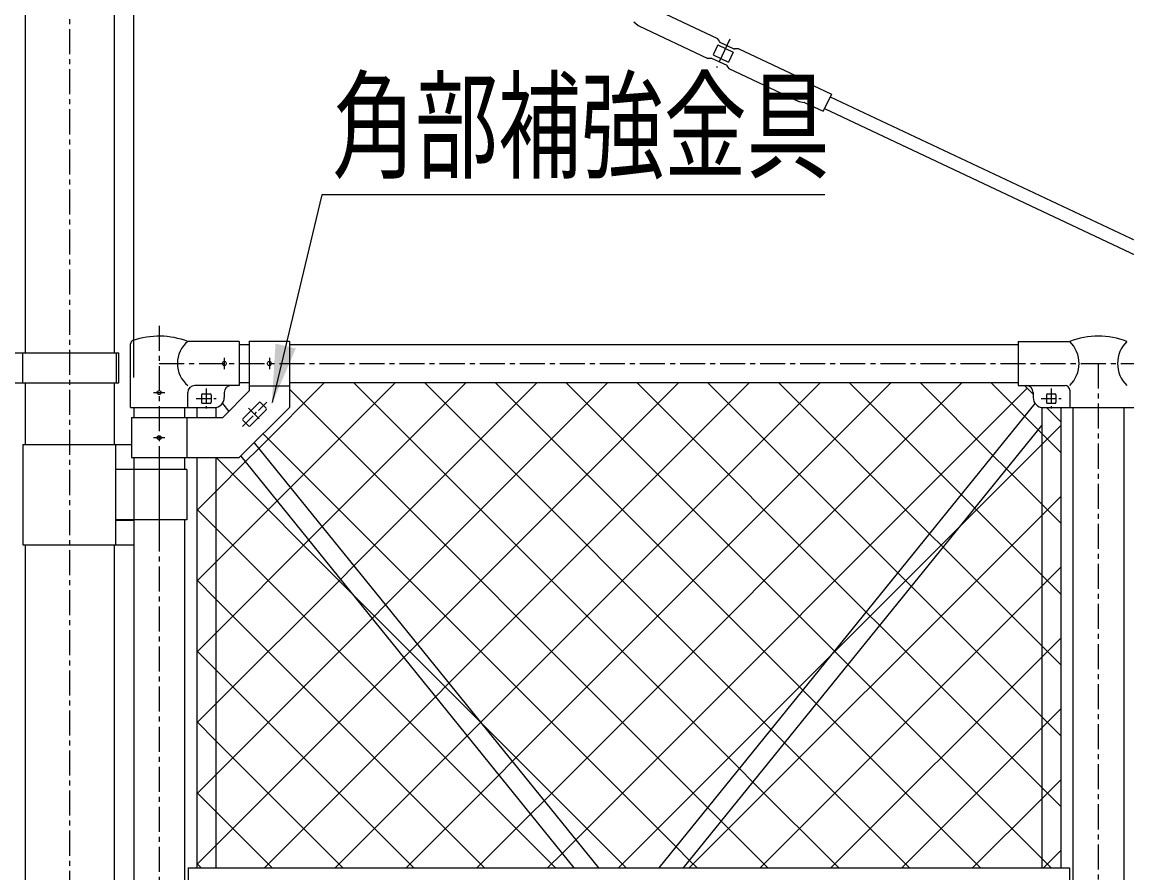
# Model space of a CAD drawing. Units: millimetres, scale not verified. Extents: x -5940 to 5940, y -4200 to 4200.
# Drawn here: x -4085 to -2982, y -1337 to -488 of the extents above; entities that cross this region are included whole.
import ezdxf
from ezdxf.enums import TextEntityAlignment as Align

# ---------------------------------------------------------------- set-up
doc = ezdxf.new("R2010")
doc.units = ezdxf.units.MM
doc.header["$LTSCALE"] = 20
doc.linetypes.add('USER1', pattern=[2, 1.25, -0.25, 0.25, -0.25])
doc.linetypes.add('USER3', pattern=[1.125, 0.75, -0.125, 0.125, -0.125])
for name, color, linetype, lineweight in [('0-0_5寸法', 1, 'Continuous', 25), ('0-3_6文字', 7, 'Continuous', 25), ('0-4_8部品', 7, 'Continuous', 25), ('0-5_1部材', 7, 'Continuous', 25), ('0-6_2網', 2, 'Continuous', 25), ('0-7_中心線', 1, 'USER1', 25), ('0-B_継手', 7, 'Continuous', 25), ('0-C_2', 7, 'Continuous', 25)]:
    doc.layers.add(name, color=color, linetype=linetype, lineweight=lineweight)
doc.styles.add('ＭＳ ゴシック', font='')
doc.styles.get('ＭＳ ゴシック').set_extended_font_data('MS Gothic')

msp = doc.modelspace()

# ---------------------------------------------------------------- linework, layer by layer
at = {"layer": '0-0_5寸法'}
msp.add_line((-3973.46, -842.43), (-3973.46, 306.36), dxfattribs=at)
at = {"layer": '0-3_6文字'}
msp.add_lwpolyline([(-3283.52, -660.21), (-3785.59, -660.21), (-3835.28, -867.42)], dxfattribs=at)
msp.add_solid([(-3835.75, -869.37), (-3831.89, -808.59), (-3811.63, -813.45)], dxfattribs=at)
at = {"layer": '0-4_8部品'}
for p, q in [((-3459.94, -471.57), (-3390.76, -504.18)), ((-3470.23, -490.92), (-3474.13, -487.67)), ((-3469.33, -491.46), (-3400.14, -524.08)), ((-3388.68, -506.82), (-3390.76, -504.18)), ((-3388.68, -506.82), (-3388.9, -507.27)), ((-3388.9, -507.27), (-3373.52, -514.52)), ((-3390.39, -510.43), (-3395.08, -520.38)), ((-3390.39, -510.43), (-3375.01, -517.68)), ((-3375.01, -517.68), (-3379.7, -527.63)), ((-3373.3, -514.06), (-3373.52, -514.52)), ((-3373.3, -514.06), (-3369.95, -513.99)), ((-3369.95, -513.99), (-3300.75, -546.6)), ((-3396.78, -524), (-3400.14, -524.08)), ((-3396.57, -523.55), (-3396.78, -524)), ((-3396.57, -523.55), (-3381.19, -530.8)), ((-3395.08, -520.38), (-3379.7, -527.63)), ((-3381.19, -530.8), (-3381.41, -531.25)), ((-3381.41, -531.25), (-3379.33, -533.89)), ((-3379.33, -533.89), (-3309.57, -566.77)), ((-3299.85, -547.15), (-3295.96, -550.4)), ((-3295.06, -550.95), (-3276.97, -559.47)), ((-3276.97, -559.47), (-3285.07, -576.66)), ((-3278.25, -562.19), (-2967.17, -708.79)), ((-3309.14, -566.85), (-3304.16, -567.79)), ((-3303.16, -568.13), (-3285.07, -576.66)), ((-3283.79, -573.95), (-2972.71, -720.55)), ((-3976.61, -872.43), (-3976.61, -808.73)), ((-3868.06, -806.43), (-3919.51, -806.43)), ((-3868.06, -806.43), (-3868.06, -850.43)), ((-3858.06, -806.18), (-3858.06, -855.86)), ((-3090.46, -806.43), (-3039.01, -806.43)), ((-3090.46, -806.43), (-3090.46, -850.43)), ((-3919.51, -872.43), (-3919.51, -857.43)), ((-3868.06, -850.43), (-3912.51, -850.43)), ((-3905.81, -859.68), (-3905.81, -867.18)), ((-3904.81, -858.68), (-3897.31, -858.68)), ((-3896.31, -859.68), (-3896.31, -867.18)), ((-3884.63, -882.43), (-3858.06, -855.86)), ((-3883.06, -857.43), (-3883.06, -862.43)), ((-3858.06, -850.68), (-3818.06, -850.68)), ((-3090.46, -850.43), (-3043.71, -850.43)), ((-3075.46, -857.43), (-3075.46, -862.43)), ((-3062.21, -859.68), (-3062.21, -867.18)), ((-3061.21, -858.68), (-3053.71, -858.68)), ((-3052.71, -859.68), (-3052.71, -867.18)), ((-3039.01, -855.13), (-3039.01, -872.43)), ((-3904.81, -868.18), (-3897.31, -868.18)), ((-3884.93, -868.25), (-3878.45, -876.25)), ((-3864.42, -883.72), (-3848.16, -867.46)), ((-3061.21, -868.18), (-3053.71, -868.18)), ((-3976.61, -872.43), (-3919.51, -872.43)), ((-3919.51, -872.43), (-3893.06, -872.43)), ((-3868.06, -922.43), (-3818.06, -872.43)), ((-3857.35, -890.79), (-3841.09, -874.53)), ((-3065.46, -872.43), (-2955.46, -872.43)), ((-3975.76, -882.43), (-3884.63, -882.43)), ((-3975.76, -882.43), (-3975.76, -922.43)), ((-3920.36, -882.43), (-3920.36, -922.43)), ((-4084.31, -909.38), (-3975.76, -909.38)), ((-4084.31, -909.38), (-4084.31, -1009.38)), ((-3991.35, -1009.38), (-3991.35, -909.38)), ((-3975.76, -922.43), (-3868.06, -922.43)), ((-3991.35, -933.88), (-3973.46, -933.88)), ((-3920.36, -934.38), (-3991.35, -934.38)), ((-3920.36, -934.38), (-3920.36, -984.38)), ((-3920.36, -984.38), (-3991.35, -984.38)), ((-3991.35, -984.88), (-3973.46, -984.88)), ((-4084.31, -1009.38), (-3973.46, -1009.38)), ((-3919.26, -1331.88), (-3919.26, -1436.88)), ((-3039.26, -1331.88), (-3039.26, -1436.88))]:
    msp.add_line(p, q, dxfattribs=at)
at = {"layer": '0-4_8部品', "color": 1, "linetype": 'USER1'}
for p, q in [((-3378.28, -504.69), (-3391.72, -533.21)), ((-3948.06, -930.71), (-3948.06, -991.54))]:
    msp.add_line(p, q, dxfattribs=at)
at = {"layer": '0-4_8部品', "color": 4, "linetype": 'USER3'}
for p, q in [((-3883.06, -822.73), (-3883.06, -834.12)), ((-3838.06, -822.73), (-3838.06, -834.12)), ((-3953.76, -857.43), (-3942.36, -857.43)), ((-3901.06, -853.43), (-3901.06, -873.43)), ((-3057.46, -853.43), (-3057.46, -873.43)), ((-3911.06, -863.43), (-3891.06, -863.43)), ((-3864.93, -891.3), (-3840.58, -866.95)), ((-3067.46, -863.43), (-3047.46, -863.43)), ((-3858.72, -873.16), (-3846.8, -885.08)), ((-3953.76, -902.43), (-3942.36, -902.43))]:
    msp.add_line(p, q, dxfattribs=at)
at = {"layer": '0-4_8部品', "color": 4}
for p, q in [((-3084.3, -850.43), (-3075.66, -859.07)), ((-3062.3, -872.43), (-3047.96, -886.76))]:
    msp.add_line(p, q, dxfattribs=at)
at = {"layer": '0-4_8部品', "linetype": 'USER3'}
for p, q in [((-3846.75, -867.46), (-3841.09, -873.11)), ((-3864.42, -885.13), (-3858.77, -890.79))]:
    msp.add_line(p, q, dxfattribs=at)
at = {"layer": '0-4_8部品'}
msp.add_lwpolyline([(-3858.06, -806.18), (-3818.06, -806.18), (-3818.06, -872.43)], dxfattribs=at)
for centre in [(-3883.06, -828.43), (-3838.06, -828.43), (-3948.06, -857.43), (-3948.06, -902.43)]:
    msp.add_circle(centre, 2, dxfattribs=at)
for centre, radius, start, end in [((-3467.2, -486.94), 5, 232.66755, 244.76231), ((-3302.89, -551.13), 5, 52.66755, 64.76231), ((-3292.93, -546.42), 5, 232.66755, 244.76231), ((-3308, -561.98), 5, 244.76231, 256.85707), ((-3305.29, -572.65), 5, 64.76231, 76.85707), ((-3948.06, -881.16), 80, 69.0916, 109.22051), ((-3010.46, -881.16), 80, 69.0916, 110.9084), ((-3973.31, -808.73), 3.3, 109.22051, 180), ((-3901.31, -828.43), 28.55, 129.59418, 230.40582), ((-3060.27, -828.43), 30.59, 314.01503, 45.98497), ((-2960.65, -828.43), 30.59, 134.01503, 225.98497), ((-3912.51, -857.43), 7, 90, 180), ((-3904.81, -859.68), 1, 90, 180), ((-3897.31, -859.68), 1, 0, 90), ((-3876.06, -857.43), 7, 90, 180), ((-3082.46, -857.43), 7, 0, 90), ((-3061.21, -859.68), 1, 90, 180), ((-3053.71, -859.68), 1, 0, 90), ((-3043.71, -855.13), 4.7, 0, 90), ((-3904.81, -867.18), 1, 180, 270), ((-3897.31, -867.18), 1, 270, 0), ((-3893.06, -862.43), 10, 270, 0), ((-3847.45, -868.16), 1, 45, 135), ((-3065.46, -862.43), 10, 180, 270), ((-3061.21, -867.18), 1, 180, 270), ((-3053.71, -867.18), 1, 270, 0), ((-3841.8, -873.82), 1, 315, 45), ((-3863.72, -884.43), 1, 135, 225), ((-3858.06, -890.08), 1, 225, 315)]:
    msp.add_arc(centre, radius, start, end, dxfattribs=at)
at = {"layer": '0-5_1部材'}
for p, q in [((-4082.01, -309.38), (-4082.01, -817.78)), ((-3992.91, -309.38), (-3992.91, -817.78)), ((-3868.06, -809.38), (-3858.06, -809.38)), ((-3818.06, -809.38), (-3090.46, -809.38)), ((-4082.01, -847.78), (-4082.01, -909.38)), ((-3992.91, -847.78), (-3992.91, -909.38)), ((-3868.06, -847.48), (-3858.06, -847.48)), ((-3818.06, -847.48), (-3090.46, -847.48)), ((-3448.98, -1331.88), (-3073.59, -868.25)), ((-3973.46, -872.43), (-3973.46, -882.43)), ((-3922.66, -872.43), (-3922.66, -882.43)), ((-3910.56, -872.43), (-3910.56, -882.43)), ((-3891.56, -872.31), (-3891.56, -882.43)), ((-3066.96, -872.43), (-3066.96, -1331.88)), ((-3047.96, -872.43), (-3047.96, -1331.88)), ((-3035.86, -872.43), (-3035.86, -1896.33)), ((-2985.06, -872.43), (-2985.06, -1896.33)), ((-3424.53, -1331.88), (-3066.96, -890.26)), ((-3853.14, -907.51), (-3509.54, -1331.88)), ((-3973.46, -922.43), (-3973.46, -1346.88)), ((-3922.66, -922.43), (-3922.66, -934.38)), ((-3910.56, -922.43), (-3910.56, -1331.88)), ((-3891.56, -922.43), (-3891.56, -1331.88)), ((-3866.65, -921.02), (-3533.99, -1331.88)), ((-3922.66, -984.38), (-3922.66, -1346.88)), ((-4082.01, -1009.38), (-4082.01, -1371.88)), ((-3992.91, -1009.38), (-3992.91, -1371.88)), ((-3919.26, -1331.88), (-3039.26, -1331.88))]:
    msp.add_line(p, q, dxfattribs=at)
at = {"layer": '0-6_2網'}
for p, q in [((-3848.58, -913.15), (-3782.91, -847.48)), ((-3816.94, -952.22), (-3712.2, -847.48)), ((-3785.31, -991.29), (-3641.49, -847.48)), ((-3368.74, -1232.78), (-3754.04, -847.48)), ((-3753.67, -1030.37), (-3570.78, -847.48)), ((-3722.03, -1069.44), (-3500.07, -847.48)), ((-3690.39, -1108.51), (-3429.36, -847.48)), ((-3337.1, -1193.71), (-3683.33, -847.48)), ((-3627.12, -1186.66), (-3287.94, -847.48)), ((-3595.48, -1225.74), (-3217.23, -847.48)), ((-3563.85, -1264.81), (-3146.51, -847.48)), ((-3242.19, -1076.49), (-3471.2, -847.48)), ((-3210.56, -1037.41), (-3400.49, -847.48)), ((-3178.92, -998.34), (-3329.78, -847.48)), ((-3147.28, -959.26), (-3259.07, -847.48)), ((-3115.64, -920.19), (-3188.36, -847.48)), ((-3084.01, -881.12), (-3117.65, -847.48)), ((-3070.5, -894.63), (-3084.01, -881.12)), ((-3066.96, -898.16), (-3070.5, -894.63)), ((-3047.96, -917.16), (-3066.96, -898.16)), ((-3862.09, -926.65), (-3848.58, -913.15)), ((-3102.14, -933.7), (-3115.64, -920.19)), ((-3891.56, -956.13), (-3862.09, -926.65)), ((-3066.96, -968.88), (-3102.14, -933.7)), ((-3910.56, -975.13), (-3891.56, -956.13)), ((-3830.45, -965.73), (-3816.94, -952.22)), ((-3133.77, -972.77), (-3147.28, -959.26)), ((-3891.56, -1026.84), (-3830.45, -965.73)), ((-3047.96, -987.88), (-3066.96, -968.88)), ((-3066.96, -1039.59), (-3133.77, -972.77)), ((-3798.82, -1004.8), (-3785.31, -991.29)), ((-3165.41, -1011.85), (-3178.92, -998.34)), ((-3891.56, -1097.55), (-3798.82, -1004.8)), ((-3066.96, -1110.3), (-3165.41, -1011.85)), ((-3910.56, -1045.84), (-3891.56, -1026.84)), ((-3767.18, -1043.88), (-3753.67, -1030.37)), ((-3891.56, -1168.26), (-3767.18, -1043.88)), ((-3197.05, -1050.92), (-3210.56, -1037.41)), ((-3047.96, -1058.59), (-3066.96, -1039.59)), ((-3066.96, -1181.01), (-3197.05, -1050.92)), ((-3735.54, -1082.95), (-3722.03, -1069.44)), ((-3228.68, -1089.99), (-3242.19, -1076.49)), ((-3891.56, -1238.97), (-3735.54, -1082.95)), ((-3066.96, -1251.72), (-3228.68, -1089.99)), ((-3910.56, -1116.55), (-3891.56, -1097.55)), ((-3703.9, -1122.02), (-3690.39, -1108.51)), ((-3047.96, -1129.3), (-3066.96, -1110.3)), ((-3891.56, -1309.68), (-3703.9, -1122.02)), ((-3910.56, -1187.26), (-3891.56, -1168.26)), ((-3066.96, -1192.19), (-3047.96, -1173.19)), ((-3891.56, -1204.94), (-3910.56, -1185.94)), ((-3640.63, -1200.17), (-3627.12, -1186.66)), ((-3047.96, -1200.01), (-3066.96, -1181.01)), ((-3772.34, -1331.88), (-3640.63, -1200.17)), ((-3323.59, -1207.22), (-3337.1, -1193.71)), ((-3206.65, -1331.88), (-3066.96, -1192.19)), ((-3764.62, -1331.88), (-3891.56, -1204.94)), ((-3198.93, -1331.88), (-3323.59, -1207.22)), ((-3608.99, -1239.24), (-3595.48, -1225.74)), ((-3355.23, -1246.29), (-3368.74, -1232.78)), ((-3910.56, -1257.97), (-3891.56, -1238.97)), ((-3701.63, -1331.88), (-3608.99, -1239.24)), ((-3269.64, -1331.88), (-3355.23, -1246.29)), ((-3066.96, -1262.9), (-3047.96, -1243.9)), ((-3891.56, -1275.65), (-3910.56, -1256.65)), ((-3047.96, -1270.72), (-3066.96, -1251.72)), ((-3577.36, -1278.32), (-3563.85, -1264.81)), ((-3135.94, -1331.88), (-3066.96, -1262.9)), ((-3835.33, -1331.88), (-3891.56, -1275.65)), ((-3630.91, -1331.88), (-3577.36, -1278.32)), ((-3910.56, -1328.68), (-3891.56, -1309.68)), ((-3065.23, -1331.88), (-3047.96, -1314.61)), ((-3906.04, -1331.88), (-3910.56, -1327.36))]:
    msp.add_line(p, q, dxfattribs=at)
for points in [[(-3843.05, -1331.88), (-3672.27, -1161.1), (-3658.76, -1147.59), (-3358.65, -847.48)], [(-3128.22, -1331.88), (-3291.96, -1168.14), (-3305.47, -1154.63), (-3612.62, -847.48)], [(-3057.51, -1331.88), (-3066.96, -1322.43), (-3260.32, -1129.07), (-3273.83, -1115.56), (-3541.91, -847.48)], [(-3340.35, -1331.88), (-3386.87, -1285.36), (-3400.38, -1271.85), (-3818.06, -854.17)], [(-3560.2, -1331.88), (-3545.72, -1317.39), (-3532.21, -1303.88), (-3081.53, -853.2)], [(-3489.49, -1331.88), (-3276.61, -1118.99), (-3148.16, -990.54), (-3066.96, -909.34), (-3047.96, -890.34)], [(-3411.07, -1331.88), (-3418.5, -1324.44), (-3432.01, -1310.93), (-3844.29, -898.65)], [(-3481.78, -1331.88), (-3627.67, -1185.98), (-3756.12, -1057.53), (-3891.23, -922.43)], [(-3418.78, -1331.88), (-3066.96, -980.05), (-3047.96, -961.05)], [(-3552.49, -1331.88), (-3891.56, -992.8), (-3910.56, -973.8)], [(-3348.07, -1331.88), (-3066.96, -1050.76), (-3047.96, -1031.76)], [(-3623.2, -1331.88), (-3891.56, -1063.51), (-3910.56, -1044.51)], [(-3277.36, -1331.88), (-3066.96, -1121.47), (-3047.96, -1102.47)], [(-3693.91, -1331.88), (-3891.56, -1134.22), (-3910.56, -1115.22)]]:
    msp.add_lwpolyline(points, dxfattribs=at)
at = {"layer": '0-7_中心線'}
for p, q in [((-4037.46, -54.73), (-4037.46, -2415.36)), ((-3948.06, -790.94), (-3948.06, -1989)), ((-3948.06, -828.43), (-2072.86, -828.43)), ((-3010.46, -828.43), (-3010.46, -1985.93))]:
    msp.add_line(p, q, dxfattribs=at)
at = {"layer": '0-B_継手'}
for p, q in [((-4111.31, -817.78), (-3988.31, -817.78)), ((-4111.31, -847.78), (-3988.31, -847.78))]:
    msp.add_line(p, q, dxfattribs=at)
at = {"layer": '0-C_2'}
for p, q in [((-4084.31, -847.78), (-4084.31, -817.78)), ((-3990.61, -847.78), (-3990.61, -817.78)), ((-3988.31, -847.78), (-3988.31, -817.78))]:
    msp.add_line(p, q, dxfattribs=at)

# ---------------------------------------------------------------- texts
at = {"layer": '0-3_6文字', "style": 'ＭＳ ゴシック', "width": 0.7}
msp.add_text('角部補強金具', height=86.66, dxfattribs=at).set_placement((-3775.18, -660.37), align=Align.BOTTOM_LEFT)

doc.saveas('drawing.dxf')
